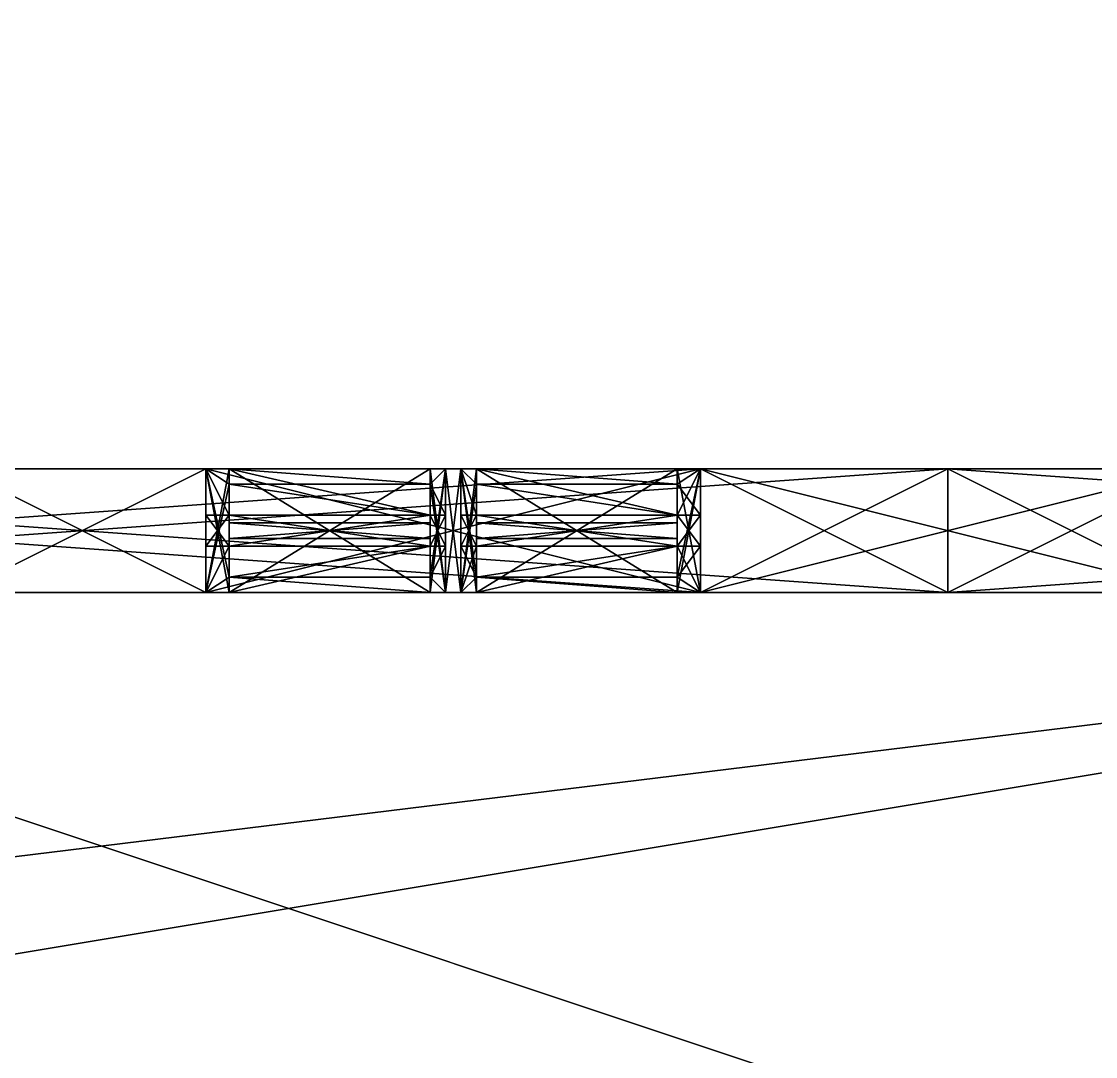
# Model space of a CAD drawing. Extents: x -3136 to 3456, y -896 to 5632.
# Drawn here: x -631.9 to -492.9, y 1972 to 2105.9 of the extents above; entities that cross this region are included whole.
import ezdxf

# ---------------------------------------------------------------- set-up
doc = ezdxf.new("R2010")
doc.units = 0

msp = doc.modelspace()

# ---------------------------------------------------------------- meshes
at = {"layer": 'OBJECT053', "color": 50}
mesh = msp.add_polyface(dxfattribs=at)
corners = [(-768, 2048, 144), (0, 2048, 144), (0, 0, 144), (-768, 0, 144), (-768, 0, 128), (0, 0, 128), (0, 2048, 128), (-768, 2048, 128)]
mesh.append_faces([[corners[k] for k in face] for face in [(1, 3, 0), (5, 7, 4), (5, 1, 6), (6, 0, 7), (4, 2, 5), (7, 3, 4)]], dxfattribs={"vtx0": -1})
mesh.append_faces([[corners[k] for k in face] for face in [(1, 2, 3), (5, 6, 7), (5, 2, 1), (6, 1, 0), (4, 3, 2), (7, 0, 3)]], dxfattribs={"vtx2": -1})
at = {"layer": 'OBJECT067', "color": 50}
mesh = msp.add_polyface(dxfattribs=at)
corners = [(-2944, -896, 2176), (-2944, 5504, 2176), (3456, 5504, 2176), (3456, -896, 2176), (-2944, 5504, 2048), (-2944, -896, 2048), (3456, -896, 2048), (3456, 5504, 2048)]
mesh.append_faces([[corners[k] for k in face] for face in [(1, 3, 0), (5, 7, 4), (4, 0, 5), (6, 2, 7), (7, 1, 4), (5, 3, 6)]], dxfattribs={"vtx0": -1})
mesh.append_faces([[corners[k] for k in face] for face in [(1, 2, 3), (5, 6, 7), (4, 1, 0), (6, 3, 2), (7, 2, 1), (5, 0, 3)]], dxfattribs={"vtx2": -1})
at = {"layer": 'OBJECT1163', "color": 50}
mesh = msp.add_polyface(dxfattribs=at)
corners = [(-608, 2048, 272), (-544, 2048, 272), (-544, 2032, 272), (-608, 2032, 272), (-608, 2032, 256), (-544, 2032, 256), (-544, 2048, 256), (-608, 2048, 256)]
mesh.append_faces([[corners[k] for k in face] for face in [(1, 3, 0), (5, 7, 4), (5, 1, 6), (6, 0, 7), (4, 2, 5), (7, 3, 4)]], dxfattribs={"vtx0": -1})
mesh.append_faces([[corners[k] for k in face] for face in [(1, 2, 3), (5, 6, 7), (5, 2, 1), (6, 1, 0), (4, 3, 2), (7, 0, 3)]], dxfattribs={"vtx2": -1})
at = {"layer": 'OBJECT1164', "color": 50}
mesh = msp.add_polyface(dxfattribs=at)
corners = [(-544, 2048, 256), (-544, 2048, 254), (-544, 2032, 254), (-544, 2032, 256), (-547, 2046, 254), (-547, 2034, 254)]
mesh.append_faces([[corners[k] for k in face] for face in [(1, 0, 4), (2, 5, 3)]])
mesh.append_faces([[corners[k] for k in face] for face in [(1, 3, 0), (1, 5, 2), (0, 5, 4)]], dxfattribs={"vtx0": -1})
mesh.append_faces([[corners[k] for k in face] for face in [(1, 2, 3), (1, 4, 5), (0, 3, 5)]], dxfattribs={"vtx2": -1})
at = {"layer": 'OBJECT1165', "color": 50}
mesh = msp.add_polyface(dxfattribs=at)
corners = [(-544, 2032, 256), (-547, 2032, 256), (-547, 2048, 256), (-544, 2048, 256), (-547, 2046, 254), (-547, 2034, 254)]
mesh.append_faces([[corners[k] for k in face] for face in [(2, 4, 3), (1, 0, 5)]])
mesh.append_faces([[corners[k] for k in face] for face in [(1, 3, 0), (2, 5, 4), (3, 5, 0)]], dxfattribs={"vtx0": -1})
mesh.append_faces([[corners[k] for k in face] for face in [(1, 2, 3), (2, 1, 5), (3, 4, 5)]], dxfattribs={"vtx2": -1})
at = {"layer": 'OBJECT1166', "color": 50}
mesh = msp.add_polyface(dxfattribs=at)
corners = [(-577, 2048, 179), (-575, 2048, 179), (-575, 2048, 254), (-577, 2048, 254), (-575, 2032, 179), (-577, 2032, 179), (-577, 2032, 254), (-575, 2032, 254)]
mesh.append_faces([[corners[k] for k in face] for face in [(1, 3, 0), (5, 7, 4), (0, 4, 1), (6, 2, 7), (5, 3, 6), (1, 7, 2)]], dxfattribs={"vtx0": -1})
mesh.append_faces([[corners[k] for k in face] for face in [(1, 2, 3), (5, 6, 7), (0, 5, 4), (6, 3, 2), (5, 0, 3), (1, 4, 7)]], dxfattribs={"vtx2": -1})
at = {"layer": 'OBJECT1167', "color": 50}
mesh = msp.add_polyface(dxfattribs=at)
corners = [(-573, 2032, 256), (-575, 2032, 256), (-575, 2048, 256), (-573, 2048, 256), (-573, 2046, 254), (-573, 2034, 254)]
mesh.append_faces([[corners[k] for k in face] for face in [(3, 2, 4), (0, 5, 1)]])
mesh.append_faces([[corners[k] for k in face] for face in [(1, 3, 0), (3, 5, 0), (2, 5, 4)]], dxfattribs={"vtx0": -1})
mesh.append_faces([[corners[k] for k in face] for face in [(1, 2, 3), (3, 4, 5), (2, 1, 5)]], dxfattribs={"vtx2": -1})
at = {"layer": 'OBJECT1168', "color": 50}
mesh = msp.add_polyface(dxfattribs=at)
corners = [(-575, 2048, 256), (-575, 2048, 254), (-573, 2046, 254), (-573, 2034, 254), (-575, 2032, 254), (-575, 2032, 256)]
mesh.append_faces([[corners[k] for k in face] for face in [(1, 2, 0), (4, 5, 3)]])
mesh.append_faces([[corners[k] for k in face] for face in [(1, 3, 2), (4, 0, 5), (2, 5, 0)]], dxfattribs={"vtx0": -1})
mesh.append_faces([[corners[k] for k in face] for face in [(1, 4, 3), (4, 1, 0), (2, 3, 5)]], dxfattribs={"vtx2": -1})
at = {"layer": 'OBJECT1169', "color": 50}
mesh = msp.add_polyface(dxfattribs=at)
corners = [(-575, 2032, 256), (-577, 2032, 256), (-577, 2048, 256), (-575, 2048, 256), (-577, 2048, 254), (-575, 2048, 254), (-575, 2032, 254), (-577, 2032, 254)]
mesh.append_faces([[corners[k] for k in face] for face in [(1, 3, 0), (5, 2, 4), (7, 0, 6), (4, 6, 5), (0, 5, 6), (2, 7, 4)]], dxfattribs={"vtx0": -1})
mesh.append_faces([[corners[k] for k in face] for face in [(1, 2, 3), (5, 3, 2), (7, 1, 0), (4, 7, 6), (0, 3, 5), (2, 1, 7)]], dxfattribs={"vtx2": -1})
at = {"layer": 'OBJECT1170', "color": 50}
mesh = msp.add_polyface(dxfattribs=at)
corners = [(-579, 2046, 254), (-577, 2048, 254), (-577, 2048, 256), (-577, 2032, 256), (-577, 2032, 254), (-579, 2034, 254)]
mesh.append_faces([[corners[k] for k in face] for face in [(1, 2, 0), (4, 5, 3)]])
mesh.append_faces([[corners[k] for k in face] for face in [(0, 4, 1), (1, 3, 2), (5, 2, 3)]], dxfattribs={"vtx0": -1})
mesh.append_faces([[corners[k] for k in face] for face in [(0, 5, 4), (1, 4, 3), (5, 0, 2)]], dxfattribs={"vtx2": -1})
at = {"layer": 'OBJECT1171', "color": 50}
mesh = msp.add_polyface(dxfattribs=at)
corners = [(-577, 2032, 256), (-579, 2032, 256), (-579, 2048, 256), (-577, 2048, 256), (-579, 2046, 254), (-579, 2034, 254)]
mesh.append_faces([[corners[k] for k in face] for face in [(2, 4, 3), (1, 0, 5)]])
mesh.append_faces([[corners[k] for k in face] for face in [(1, 3, 0), (2, 5, 4), (3, 5, 0)]], dxfattribs={"vtx0": -1})
mesh.append_faces([[corners[k] for k in face] for face in [(1, 2, 3), (2, 1, 5), (3, 4, 5)]], dxfattribs={"vtx2": -1})
at = {"layer": 'OBJECT1172', "color": 50}
mesh = msp.add_polyface(dxfattribs=at)
corners = [(-573, 2048, 171), (-573, 2048, 169), (-547, 2048, 169), (-547, 2048, 171), (-547, 2032, 171), (-547, 2032, 169), (-573, 2032, 169), (-573, 2032, 171)]
mesh.append_faces([[corners[k] for k in face] for face in [(1, 3, 0), (5, 7, 4), (2, 4, 3), (6, 0, 7), (1, 5, 2), (7, 3, 4)]], dxfattribs={"vtx0": -1})
mesh.append_faces([[corners[k] for k in face] for face in [(1, 2, 3), (5, 6, 7), (2, 5, 4), (6, 1, 0), (1, 6, 5), (7, 0, 3)]], dxfattribs={"vtx2": -1})
at = {"layer": 'OBJECT1173', "color": 50}
mesh = msp.add_polyface(dxfattribs=at)
corners = [(-547, 2048, 144), (-573, 2048, 144), (-573, 2032, 144), (-547, 2032, 144), (-573, 2048, 169), (-547, 2048, 169), (-547, 2032, 169), (-573, 2032, 169)]
mesh.append_faces([[corners[k] for k in face] for face in [(1, 3, 0), (1, 5, 4), (3, 7, 6), (0, 6, 5), (2, 4, 7), (7, 5, 6)]], dxfattribs={"vtx0": -1})
mesh.append_faces([[corners[k] for k in face] for face in [(1, 2, 3), (1, 0, 5), (3, 2, 7), (0, 3, 6), (2, 1, 4), (7, 4, 5)]], dxfattribs={"vtx2": -1})
at = {"layer": 'OBJECT1174', "color": 50}
mesh = msp.add_polyface(dxfattribs=at)
corners = [(-547, 2032, 144), (-544, 2032, 144), (-544, 2048, 144), (-547, 2048, 144), (-544, 2048, 171), (-544, 2032, 171), (-547, 2048, 171), (-547, 2032, 171)]
mesh.append_faces([[corners[k] for k in face] for face in [(1, 3, 0), (2, 5, 4), (3, 4, 6), (1, 7, 5), (0, 6, 7), (4, 7, 6)]], dxfattribs={"vtx0": -1})
mesh.append_faces([[corners[k] for k in face] for face in [(1, 2, 3), (2, 1, 5), (3, 2, 4), (1, 0, 7), (0, 3, 6), (4, 5, 7)]], dxfattribs={"vtx2": -1})
at = {"layer": 'OBJECT1175', "color": 50}
mesh = msp.add_polyface(dxfattribs=at)
corners = [(-573, 2048, 144), (-575, 2048, 144), (-575, 2032, 144), (-573, 2032, 144), (-573, 2048, 171), (-575, 2048, 171), (-573, 2032, 171), (-575, 2032, 171)]
mesh.append_faces([[corners[k] for k in face] for face in [(1, 3, 0), (0, 5, 1), (3, 7, 6), (0, 6, 4), (7, 4, 6), (2, 5, 7)]], dxfattribs={"vtx0": -1})
mesh.append_faces([[corners[k] for k in face] for face in [(1, 2, 3), (0, 4, 5), (3, 2, 7), (0, 3, 6), (7, 5, 4), (2, 1, 5)]], dxfattribs={"vtx2": -1})
at = {"layer": 'OBJECT1176', "color": 50}
mesh = msp.add_polyface(dxfattribs=at)
corners = [(-575, 2048, 144), (-577, 2048, 144), (-577, 2032, 144), (-575, 2032, 144), (-575, 2048, 171), (-577, 2048, 171), (-577, 2032, 171), (-575, 2032, 171)]
mesh.append_faces([[corners[k] for k in face] for face in [(1, 3, 0), (0, 5, 1), (2, 7, 3), (6, 4, 7), (0, 7, 4), (2, 5, 6)]], dxfattribs={"vtx0": -1})
mesh.append_faces([[corners[k] for k in face] for face in [(1, 2, 3), (0, 4, 5), (2, 6, 7), (6, 5, 4), (0, 3, 7), (2, 1, 5)]], dxfattribs={"vtx2": -1})
at = {"layer": 'OBJECT1177', "color": 50}
mesh = msp.add_polyface(dxfattribs=at)
corners = [(-577, 2048, 144), (-579, 2048, 144), (-579, 2032, 144), (-577, 2032, 144), (-579, 2048, 171), (-577, 2048, 171), (-579, 2032, 171), (-577, 2032, 171)]
mesh.append_faces([[corners[k] for k in face] for face in [(1, 3, 0), (1, 5, 4), (2, 7, 3), (2, 4, 6), (6, 5, 7), (0, 7, 5)]], dxfattribs={"vtx0": -1})
mesh.append_faces([[corners[k] for k in face] for face in [(1, 2, 3), (1, 0, 5), (2, 6, 7), (2, 1, 4), (6, 4, 5), (0, 3, 7)]], dxfattribs={"vtx2": -1})
at = {"layer": 'OBJECT1178', "color": 50}
mesh = msp.add_polyface(dxfattribs=at)
corners = [(-577, 2048, 171), (-575, 2048, 171), (-575, 2048, 179), (-577, 2048, 179), (-575, 2032, 171), (-577, 2032, 171), (-577, 2032, 179), (-575, 2032, 179)]
mesh.append_faces([[corners[k] for k in face] for face in [(1, 3, 0), (5, 7, 4), (6, 2, 7), (0, 4, 1), (1, 7, 2), (5, 3, 6)]], dxfattribs={"vtx0": -1})
mesh.append_faces([[corners[k] for k in face] for face in [(1, 2, 3), (5, 6, 7), (6, 3, 2), (0, 5, 4), (1, 4, 7), (5, 0, 3)]], dxfattribs={"vtx2": -1})
at = {"layer": 'OBJECT1179', "color": 50}
mesh = msp.add_polyface(dxfattribs=at)
corners = [(-544, 2048, 179), (-544, 2048, 171), (-544, 2032, 171), (-544, 2032, 179), (-547, 2046, 179), (-547, 2034, 179)]
mesh.append_faces([[corners[k] for k in face] for face in [(0, 4, 1), (2, 5, 3)]])
mesh.append_faces([[corners[k] for k in face] for face in [(1, 3, 0), (0, 5, 4), (1, 5, 2)]], dxfattribs={"vtx0": -1})
mesh.append_faces([[corners[k] for k in face] for face in [(1, 2, 3), (0, 3, 5), (1, 4, 5)]], dxfattribs={"vtx2": -1})
at = {"layer": 'OBJECT1180', "color": 50}
mesh = msp.add_polyface(dxfattribs=at)
corners = [(-547, 2046, 179.01), (-547, 2048, 171), (-544, 2048, 171), (-544, 2032, 171), (-547, 2032, 171), (-547, 2034, 179)]
mesh.append_faces([[corners[k] for k in face] for face in [(1, 2, 0), (4, 5, 3)]])
mesh.append_faces([[corners[k] for k in face] for face in [(0, 4, 1), (1, 3, 2), (2, 5, 0)]], dxfattribs={"vtx0": -1})
mesh.append_faces([[corners[k] for k in face] for face in [(0, 5, 4), (1, 4, 3), (2, 3, 5)]], dxfattribs={"vtx2": -1})
at = {"layer": 'OBJECT1181', "color": 50}
mesh = msp.add_polyface(dxfattribs=at)
corners = [(-575, 2048, 171), (-573, 2048, 171), (-573, 2046, 179.02), (-573, 2034, 179), (-573, 2032, 171), (-575, 2032, 171)]
mesh.append_faces([[corners[k] for k in face] for face in [(1, 2, 0), (4, 5, 3)]])
mesh.append_faces([[corners[k] for k in face] for face in [(1, 3, 2), (0, 4, 1), (2, 5, 0)]], dxfattribs={"vtx0": -1})
mesh.append_faces([[corners[k] for k in face] for face in [(1, 4, 3), (0, 5, 4), (2, 3, 5)]], dxfattribs={"vtx2": -1})
at = {"layer": 'OBJECT1182', "color": 50}
mesh = msp.add_polyface(dxfattribs=at)
corners = [(-573, 2046, 179), (-575, 2048, 179), (-575, 2048, 171), (-575, 2032, 170.98), (-575, 2032, 179), (-573, 2034, 179)]
mesh.append_faces([[corners[k] for k in face] for face in [(1, 2, 0), (4, 5, 3)]])
mesh.append_faces([[corners[k] for k in face] for face in [(0, 4, 1), (3, 1, 4), (2, 5, 0)]], dxfattribs={"vtx0": -1})
mesh.append_faces([[corners[k] for k in face] for face in [(0, 5, 4), (3, 2, 1), (2, 3, 5)]], dxfattribs={"vtx2": -1})
at = {"layer": 'OBJECT1183', "color": 50}
mesh = msp.add_polyface(dxfattribs=at)
corners = [(-579, 2048, 144), (-605, 2048, 144), (-605, 2032, 144), (-579, 2032, 144), (-605, 2048, 171), (-579, 2048, 171), (-579, 2032, 171), (-605, 2032, 171)]
mesh.append_faces([[corners[k] for k in face] for face in [(1, 3, 0), (1, 5, 4), (3, 7, 6), (2, 4, 7), (0, 6, 5), (7, 5, 6)]], dxfattribs={"vtx0": -1})
mesh.append_faces([[corners[k] for k in face] for face in [(1, 2, 3), (1, 0, 5), (3, 2, 7), (2, 1, 4), (0, 3, 6), (7, 4, 5)]], dxfattribs={"vtx2": -1})
at = {"layer": 'OBJECT1184', "color": 50}
mesh = msp.add_polyface(dxfattribs=at)
corners = [(-577, 2048, 171), (-577, 2048, 179), (-579, 2046, 179), (-579, 2034, 179), (-577, 2032, 179), (-577, 2032, 171)]
mesh.append_faces([[corners[k] for k in face] for face in [(1, 2, 0), (4, 5, 3)]])
mesh.append_faces([[corners[k] for k in face] for face in [(3, 1, 4), (0, 4, 1), (2, 5, 0)]], dxfattribs={"vtx0": -1})
mesh.append_faces([[corners[k] for k in face] for face in [(3, 2, 1), (0, 5, 4), (2, 3, 5)]], dxfattribs={"vtx2": -1})
at = {"layer": 'OBJECT1185', "color": 50}
mesh = msp.add_polyface(dxfattribs=at)
corners = [(-579, 2046, 179), (-579, 2048, 171), (-577, 2048, 171), (-577, 2032, 171), (-579, 2032, 171), (-579, 2034, 179)]
mesh.append_faces([[corners[k] for k in face] for face in [(1, 2, 0), (4, 5, 3)]])
mesh.append_faces([[corners[k] for k in face] for face in [(0, 4, 1), (1, 3, 2), (2, 5, 0)]], dxfattribs={"vtx0": -1})
mesh.append_faces([[corners[k] for k in face] for face in [(0, 5, 4), (1, 4, 3), (2, 3, 5)]], dxfattribs={"vtx2": -1})
at = {"layer": 'OBJECT1186', "color": 50}
mesh = msp.add_polyface(dxfattribs=at)
corners = [(-605, 2048, 144), (-608, 2048, 144), (-608, 2032, 144), (-605, 2032, 144), (-608, 2032, 171), (-608, 2048, 171), (-605, 2048, 171), (-605, 2032, 171)]
mesh.append_faces([[corners[k] for k in face] for face in [(1, 3, 0), (2, 5, 4), (1, 6, 5), (3, 4, 7), (0, 7, 6), (4, 6, 7)]], dxfattribs={"vtx0": -1})
mesh.append_faces([[corners[k] for k in face] for face in [(1, 2, 3), (2, 1, 5), (1, 0, 6), (3, 2, 4), (0, 3, 7), (4, 5, 6)]], dxfattribs={"vtx2": -1})
at = {"layer": 'OBJECT1187', "color": 50}
mesh = msp.add_polyface(dxfattribs=at)
corners = [(-608, 2032, 179), (-608, 2032, 171), (-608, 2048, 171), (-608, 2048, 179), (-605, 2046, 179), (-605, 2034, 179)]
mesh.append_faces([[corners[k] for k in face] for face in [(2, 4, 3), (0, 5, 1)]])
mesh.append_faces([[corners[k] for k in face] for face in [(1, 3, 0), (3, 5, 0), (2, 5, 4)]], dxfattribs={"vtx0": -1})
mesh.append_faces([[corners[k] for k in face] for face in [(1, 2, 3), (3, 4, 5), (2, 1, 5)]], dxfattribs={"vtx2": -1})
at = {"layer": 'OBJECT1188', "color": 50}
mesh = msp.add_polyface(dxfattribs=at)
corners = [(-608, 2048, 171), (-605, 2048, 171), (-605, 2046, 179), (-605, 2034, 179), (-605, 2032, 171), (-608, 2032, 171)]
mesh.append_faces([[corners[k] for k in face] for face in [(1, 2, 0), (4, 5, 3)]])
mesh.append_faces([[corners[k] for k in face] for face in [(1, 3, 2), (0, 4, 1), (2, 5, 0)]], dxfattribs={"vtx0": -1})
mesh.append_faces([[corners[k] for k in face] for face in [(1, 4, 3), (0, 5, 4), (2, 3, 5)]], dxfattribs={"vtx2": -1})
at = {"layer": 'OBJECT1189', "color": 50}
mesh = msp.add_polyface(dxfattribs=at)
corners = [(-605, 2032, 256), (-608, 2032, 256), (-608, 2048, 256), (-605, 2048, 256), (-605, 2046, 254), (-605, 2034, 254)]
mesh.append_faces([[corners[k] for k in face] for face in [(3, 2, 4), (0, 5, 1)]])
mesh.append_faces([[corners[k] for k in face] for face in [(1, 3, 0), (3, 5, 0), (2, 5, 4)]], dxfattribs={"vtx0": -1})
mesh.append_faces([[corners[k] for k in face] for face in [(1, 2, 3), (3, 4, 5), (2, 1, 5)]], dxfattribs={"vtx2": -1})
at = {"layer": 'OBJECT1190', "color": 50}
mesh = msp.add_polyface(dxfattribs=at)
corners = [(-608, 2032, 256), (-608, 2032, 254), (-608, 2048, 254), (-608, 2048, 256), (-605, 2046, 254), (-605, 2034, 254)]
mesh.append_faces([[corners[k] for k in face] for face in [(2, 4, 3), (1, 0, 5)]])
mesh.append_faces([[corners[k] for k in face] for face in [(1, 3, 0), (2, 5, 4), (3, 5, 0)]], dxfattribs={"vtx0": -1})
mesh.append_faces([[corners[k] for k in face] for face in [(1, 2, 3), (2, 1, 5), (3, 4, 5)]], dxfattribs={"vtx2": -1})
at = {"layer": 'OBJECT1191', "color": 50}
mesh = msp.add_polyface(dxfattribs=at)
corners = [(-544, 2038, 179), (-544, 2032, 179), (-544, 2032, 254), (-544, 2038, 254), (-547, 2034, 179), (-547, 2034, 254), (-547, 2038, 179), (-547, 2038, 254)]
mesh.append_faces([[corners[k] for k in face] for face in [(1, 3, 0), (1, 5, 2), (4, 0, 6), (2, 7, 3), (4, 7, 5), (0, 7, 6)]], dxfattribs={"vtx0": -1})
mesh.append_faces([[corners[k] for k in face] for face in [(1, 2, 3), (1, 4, 5), (4, 1, 0), (2, 5, 7), (4, 6, 7), (0, 3, 7)]], dxfattribs={"vtx2": -1})
at = {"layer": 'OBJECT1192', "color": 50}
mesh = msp.add_polyface(dxfattribs=at)
corners = [(-544, 2042, 179), (-544, 2038, 179), (-544, 2038, 254), (-544, 2042, 254), (-547, 2042, 179), (-547, 2038, 179), (-547, 2038, 254), (-547, 2042, 254)]
mesh.append_faces([[corners[k] for k in face] for face in [(1, 3, 0), (5, 0, 4), (7, 2, 6), (4, 6, 5), (1, 6, 2), (0, 7, 4)]], dxfattribs={"vtx0": -1})
mesh.append_faces([[corners[k] for k in face] for face in [(1, 2, 3), (5, 1, 0), (7, 3, 2), (4, 7, 6), (1, 5, 6), (0, 3, 7)]], dxfattribs={"vtx2": -1})
at = {"layer": 'OBJECT1193', "color": 50}
mesh = msp.add_polyface(dxfattribs=at)
corners = [(-544, 2048, 254), (-544, 2048, 179), (-544, 2042, 179), (-544, 2042, 254), (-547, 2046, 179), (-547, 2046, 254), (-547, 2042, 179), (-547, 2042, 254)]
mesh.append_faces([[corners[k] for k in face] for face in [(1, 3, 0), (1, 5, 4), (1, 6, 2), (5, 3, 7), (4, 7, 6), (2, 7, 3)]], dxfattribs={"vtx0": -1})
mesh.append_faces([[corners[k] for k in face] for face in [(1, 2, 3), (1, 0, 5), (1, 4, 6), (5, 0, 3), (4, 5, 7), (2, 6, 7)]], dxfattribs={"vtx2": -1})
at = {"layer": 'OBJECT1194', "color": 50}
mesh = msp.add_polyface(dxfattribs=at)
corners = [(-573, 2034, 179), (-575, 2032, 179), (-575, 2032, 254), (-573, 2034, 254), (-575, 2038, 179), (-573, 2038, 179), (-573, 2038, 254), (-575, 2038, 254)]
mesh.append_faces([[corners[k] for k in face] for face in [(1, 3, 0), (1, 5, 4), (3, 7, 6), (0, 6, 5), (1, 7, 2), (5, 7, 4)]], dxfattribs={"vtx0": -1})
mesh.append_faces([[corners[k] for k in face] for face in [(1, 2, 3), (1, 0, 5), (3, 2, 7), (0, 3, 6), (1, 4, 7), (5, 6, 7)]], dxfattribs={"vtx2": -1})
at = {"layer": 'OBJECT1195', "color": 50}
mesh = msp.add_polyface(dxfattribs=at)
corners = [(-575, 2042, 179), (-575, 2038, 179), (-573, 2038, 179), (-573, 2042, 179), (-575, 2038, 254), (-575, 2042, 254), (-573, 2042, 254), (-573, 2038, 254)]
mesh.append_faces([[corners[k] for k in face] for face in [(1, 3, 0), (5, 7, 4), (2, 6, 3), (0, 4, 1), (1, 7, 2), (3, 5, 0)]], dxfattribs={"vtx0": -1})
mesh.append_faces([[corners[k] for k in face] for face in [(1, 2, 3), (5, 6, 7), (2, 7, 6), (0, 5, 4), (1, 4, 7), (3, 6, 5)]], dxfattribs={"vtx2": -1})
at = {"layer": 'OBJECT1196', "color": 50}
mesh = msp.add_polyface(dxfattribs=at)
corners = [(-575, 2048, 179), (-573, 2046, 179), (-573, 2046, 254), (-575, 2048, 254), (-575, 2042, 179), (-573, 2042, 179), (-575, 2042, 254), (-573, 2042, 254)]
mesh.append_faces([[corners[k] for k in face] for face in [(1, 3, 0), (0, 5, 1), (3, 7, 6), (1, 7, 2), (0, 6, 4), (4, 7, 5)]], dxfattribs={"vtx0": -1})
mesh.append_faces([[corners[k] for k in face] for face in [(1, 2, 3), (0, 4, 5), (3, 2, 7), (1, 5, 7), (0, 3, 6), (4, 6, 7)]], dxfattribs={"vtx2": -1})
at = {"layer": 'OBJECT1197', "color": 50}
mesh = msp.add_polyface(dxfattribs=at)
corners = [(-573, 2032, 171), (-573, 2034, 179), (-547, 2034, 179), (-547, 2032, 171), (-573, 2038, 179), (-547, 2038, 179), (-547, 2038, 171), (-573, 2038, 171)]
mesh.append_faces([[corners[k] for k in face] for face in [(1, 3, 0), (1, 5, 2), (3, 5, 6), (0, 4, 1), (0, 6, 7), (5, 7, 6)]], dxfattribs={"vtx0": -1})
mesh.append_faces([[corners[k] for k in face] for face in [(1, 2, 3), (1, 4, 5), (3, 2, 5), (0, 7, 4), (0, 3, 6), (5, 4, 7)]], dxfattribs={"vtx2": -1})
at = {"layer": 'OBJECT1198', "color": 50}
mesh = msp.add_polyface(dxfattribs=at)
corners = [(-573, 2038, 179), (-573, 2042, 179), (-547, 2042, 179), (-547, 2038, 179), (-547, 2042, 171), (-547, 2038, 171), (-573, 2038, 171), (-573, 2042, 171)]
mesh.append_faces([[corners[k] for k in face] for face in [(1, 3, 0), (5, 2, 4), (7, 0, 6), (6, 4, 7), (0, 5, 6), (2, 7, 4)]], dxfattribs={"vtx0": -1})
mesh.append_faces([[corners[k] for k in face] for face in [(1, 2, 3), (5, 3, 2), (7, 1, 0), (6, 5, 4), (0, 3, 5), (2, 1, 7)]], dxfattribs={"vtx2": -1})
at = {"layer": 'OBJECT1199', "color": 50}
mesh = msp.add_polyface(dxfattribs=at)
corners = [(-547, 2048, 171), (-547, 2046, 179), (-573, 2046, 179), (-573, 2048, 171), (-573, 2042, 179), (-547, 2042, 179), (-547, 2042, 171), (-573, 2042, 171)]
mesh.append_faces([[corners[k] for k in face] for face in [(1, 3, 0), (2, 5, 4), (0, 5, 1), (3, 4, 7), (3, 6, 0), (4, 6, 7)]], dxfattribs={"vtx0": -1})
mesh.append_faces([[corners[k] for k in face] for face in [(1, 2, 3), (2, 1, 5), (0, 6, 5), (3, 2, 4), (3, 7, 6), (4, 5, 6)]], dxfattribs={"vtx2": -1})
at = {"layer": 'OBJECT1200', "color": 50}
mesh = msp.add_polyface(dxfattribs=at)
corners = [(-547, 2032, 256), (-573, 2032, 256), (-573, 2038, 256), (-547, 2038, 256), (-547, 2034, 254), (-573, 2034, 254), (-573, 2038, 254), (-547, 2038, 254)]
mesh.append_faces([[corners[k] for k in face] for face in [(1, 3, 0), (5, 0, 4), (5, 7, 6), (4, 3, 7), (1, 6, 2), (7, 2, 6)]], dxfattribs={"vtx0": -1})
mesh.append_faces([[corners[k] for k in face] for face in [(1, 2, 3), (5, 1, 0), (5, 4, 7), (4, 0, 3), (1, 5, 6), (7, 3, 2)]], dxfattribs={"vtx2": -1})
at = {"layer": 'OBJECT1201', "color": 50}
mesh = msp.add_polyface(dxfattribs=at)
corners = [(-573, 2038, 256), (-573, 2042, 256), (-547, 2042, 256), (-547, 2038, 256), (-573, 2042, 254), (-573, 2038, 254), (-547, 2038, 254), (-547, 2042, 254)]
mesh.append_faces([[corners[k] for k in face] for face in [(1, 3, 0), (5, 7, 4), (6, 2, 7), (4, 0, 5), (7, 1, 4), (5, 3, 6)]], dxfattribs={"vtx0": -1})
mesh.append_faces([[corners[k] for k in face] for face in [(1, 2, 3), (5, 6, 7), (6, 3, 2), (4, 1, 0), (7, 2, 1), (5, 0, 3)]], dxfattribs={"vtx2": -1})
at = {"layer": 'OBJECT1202', "color": 50}
mesh = msp.add_polyface(dxfattribs=at)
corners = [(-573, 2042, 256), (-573, 2048, 256), (-547, 2048, 256), (-547, 2042, 256), (-573, 2046, 254), (-547, 2046, 254), (-573, 2042, 254), (-547, 2042, 254)]
mesh.append_faces([[corners[k] for k in face] for face in [(1, 3, 0), (5, 1, 4), (4, 7, 5), (2, 7, 3), (4, 0, 6), (6, 3, 7)]], dxfattribs={"vtx0": -1})
mesh.append_faces([[corners[k] for k in face] for face in [(1, 2, 3), (5, 2, 1), (4, 6, 7), (2, 5, 7), (4, 1, 0), (6, 0, 3)]], dxfattribs={"vtx2": -1})
at = {"layer": 'OBJECT1203', "color": 50}
mesh = msp.add_polyface(dxfattribs=at)
corners = [(-579, 2048, 171), (-579, 2046, 179), (-605, 2046, 179), (-605, 2048, 171), (-605, 2042, 179), (-579, 2042, 179), (-605, 2042, 171), (-579, 2042, 171)]
mesh.append_faces([[corners[k] for k in face] for face in [(1, 3, 0), (2, 5, 4), (3, 4, 6), (0, 5, 1), (3, 7, 0), (4, 7, 6)]], dxfattribs={"vtx0": -1})
mesh.append_faces([[corners[k] for k in face] for face in [(1, 2, 3), (2, 1, 5), (3, 2, 4), (0, 7, 5), (3, 6, 7), (4, 5, 7)]], dxfattribs={"vtx2": -1})
at = {"layer": 'OBJECT1204', "color": 50}
mesh = msp.add_polyface(dxfattribs=at)
corners = [(-605, 2038, 179), (-605, 2042, 179), (-579, 2042, 179), (-579, 2038, 179), (-605, 2038, 171), (-605, 2042, 171), (-579, 2042, 171), (-579, 2038, 171)]
mesh.append_faces([[corners[k] for k in face] for face in [(1, 3, 0), (5, 0, 4), (7, 2, 6), (4, 6, 5), (0, 7, 4), (2, 5, 6)]], dxfattribs={"vtx0": -1})
mesh.append_faces([[corners[k] for k in face] for face in [(1, 2, 3), (5, 1, 0), (7, 3, 2), (4, 7, 6), (0, 3, 7), (2, 1, 5)]], dxfattribs={"vtx2": -1})
at = {"layer": 'OBJECT1205', "color": 50}
mesh = msp.add_polyface(dxfattribs=at)
corners = [(-605, 2032, 171), (-605, 2034, 179), (-579, 2034, 179), (-579, 2032, 171), (-605, 2038, 179), (-579, 2038, 179), (-605, 2038, 171), (-579, 2038, 171)]
mesh.append_faces([[corners[k] for k in face] for face in [(1, 3, 0), (1, 5, 2), (0, 4, 1), (3, 5, 7), (0, 7, 6), (5, 6, 7)]], dxfattribs={"vtx0": -1})
mesh.append_faces([[corners[k] for k in face] for face in [(1, 2, 3), (1, 4, 5), (0, 6, 4), (3, 2, 5), (0, 3, 7), (5, 4, 6)]], dxfattribs={"vtx2": -1})
at = {"layer": 'OBJECT1206', "color": 50}
mesh = msp.add_polyface(dxfattribs=at)
corners = [(-605, 2042, 256), (-605, 2048, 256), (-579, 2048, 256), (-579, 2042, 256), (-605, 2046, 254), (-579, 2046, 254), (-605, 2042, 254), (-579, 2042, 254)]
mesh.append_faces([[corners[k] for k in face] for face in [(1, 3, 0), (5, 1, 4), (4, 7, 5), (4, 0, 6), (2, 7, 3), (6, 3, 7)]], dxfattribs={"vtx0": -1})
mesh.append_faces([[corners[k] for k in face] for face in [(1, 2, 3), (5, 2, 1), (4, 6, 7), (4, 1, 0), (2, 5, 7), (6, 0, 3)]], dxfattribs={"vtx2": -1})
at = {"layer": 'OBJECT1207', "color": 50}
mesh = msp.add_polyface(dxfattribs=at)
corners = [(-605, 2038, 256), (-605, 2042, 256), (-579, 2042, 256), (-579, 2038, 256), (-605, 2042, 254), (-605, 2038, 254), (-579, 2038, 254), (-579, 2042, 254)]
mesh.append_faces([[corners[k] for k in face] for face in [(1, 3, 0), (5, 7, 4), (4, 0, 5), (6, 2, 7), (5, 3, 6), (7, 1, 4)]], dxfattribs={"vtx0": -1})
mesh.append_faces([[corners[k] for k in face] for face in [(1, 2, 3), (5, 6, 7), (4, 1, 0), (6, 3, 2), (5, 0, 3), (7, 2, 1)]], dxfattribs={"vtx2": -1})
at = {"layer": 'OBJECT1208', "color": 50}
mesh = msp.add_polyface(dxfattribs=at)
corners = [(-579, 2032, 256), (-605, 2032, 256), (-605, 2038, 256), (-579, 2038, 256), (-579, 2034, 254), (-605, 2034, 254), (-605, 2038, 254), (-579, 2038, 254)]
mesh.append_faces([[corners[k] for k in face] for face in [(1, 3, 0), (5, 0, 4), (5, 7, 6), (1, 6, 2), (4, 3, 7), (7, 2, 6)]], dxfattribs={"vtx0": -1})
mesh.append_faces([[corners[k] for k in face] for face in [(1, 2, 3), (5, 1, 0), (5, 4, 7), (1, 5, 6), (4, 0, 3), (7, 3, 2)]], dxfattribs={"vtx2": -1})
at = {"layer": 'OBJECT1209', "color": 50}
mesh = msp.add_polyface(dxfattribs=at)
corners = [(-577, 2032, 179), (-579, 2034, 179), (-579, 2034, 254), (-577, 2032, 254), (-579, 2038, 179), (-577, 2038, 179), (-579, 2038, 254), (-577, 2038, 254)]
mesh.append_faces([[corners[k] for k in face] for face in [(1, 3, 0), (1, 5, 4), (2, 7, 3), (1, 6, 2), (0, 7, 5), (5, 6, 4)]], dxfattribs={"vtx0": -1})
mesh.append_faces([[corners[k] for k in face] for face in [(1, 2, 3), (1, 0, 5), (2, 6, 7), (1, 4, 6), (0, 3, 7), (5, 7, 6)]], dxfattribs={"vtx2": -1})
at = {"layer": 'OBJECT1210', "color": 50}
mesh = msp.add_polyface(dxfattribs=at)
corners = [(-579, 2042, 179), (-579, 2038, 179), (-577, 2038, 179), (-577, 2042, 179), (-579, 2038, 254), (-579, 2042, 254), (-577, 2042, 254), (-577, 2038, 254)]
mesh.append_faces([[corners[k] for k in face] for face in [(1, 3, 0), (5, 7, 4), (0, 4, 1), (2, 6, 3), (1, 7, 2), (3, 5, 0)]], dxfattribs={"vtx0": -1})
mesh.append_faces([[corners[k] for k in face] for face in [(1, 2, 3), (5, 6, 7), (0, 5, 4), (2, 7, 6), (1, 4, 7), (3, 6, 5)]], dxfattribs={"vtx2": -1})
at = {"layer": 'OBJECT1211', "color": 50}
mesh = msp.add_polyface(dxfattribs=at)
corners = [(-579, 2046, 179), (-577, 2048, 179), (-577, 2048, 254), (-579, 2046, 254), (-579, 2042, 179), (-577, 2042, 179), (-579, 2042, 254), (-577, 2042, 254)]
mesh.append_faces([[corners[k] for k in face] for face in [(1, 3, 0), (0, 5, 1), (3, 7, 6), (0, 6, 4), (1, 7, 2), (4, 7, 5)]], dxfattribs={"vtx0": -1})
mesh.append_faces([[corners[k] for k in face] for face in [(1, 2, 3), (0, 4, 5), (3, 2, 7), (0, 3, 6), (1, 5, 7), (4, 6, 7)]], dxfattribs={"vtx2": -1})
at = {"layer": 'OBJECT1212', "color": 50}
mesh = msp.add_polyface(dxfattribs=at)
corners = [(-608, 2032, 254), (-608, 2032, 179), (-608, 2038, 179), (-608, 2038, 254), (-605, 2034, 179), (-605, 2034, 254), (-605, 2038, 179), (-605, 2038, 254)]
mesh.append_faces([[corners[k] for k in face] for face in [(1, 3, 0), (1, 5, 4), (1, 6, 2), (0, 7, 5), (4, 7, 6), (2, 7, 3)]], dxfattribs={"vtx0": -1})
mesh.append_faces([[corners[k] for k in face] for face in [(1, 2, 3), (1, 0, 5), (1, 4, 6), (0, 3, 7), (4, 5, 7), (2, 6, 7)]], dxfattribs={"vtx2": -1})
at = {"layer": 'OBJECT1213', "color": 50}
mesh = msp.add_polyface(dxfattribs=at)
corners = [(-608, 2038, 179), (-608, 2042, 179), (-608, 2042, 254), (-608, 2038, 254), (-605, 2038, 179), (-605, 2042, 179), (-605, 2042, 254), (-605, 2038, 254)]
mesh.append_faces([[corners[k] for k in face] for face in [(1, 3, 0), (0, 5, 1), (2, 7, 3), (4, 6, 5), (0, 7, 4), (1, 6, 2)]], dxfattribs={"vtx0": -1})
mesh.append_faces([[corners[k] for k in face] for face in [(1, 2, 3), (0, 4, 5), (2, 6, 7), (4, 7, 6), (0, 3, 7), (1, 5, 6)]], dxfattribs={"vtx2": -1})
at = {"layer": 'OBJECT1214', "color": 50}
mesh = msp.add_polyface(dxfattribs=at)
corners = [(-608, 2042, 179), (-608, 2048, 179), (-608, 2048, 254), (-608, 2042, 254), (-605, 2046, 179), (-605, 2046, 254), (-605, 2042, 179), (-605, 2042, 254)]
mesh.append_faces([[corners[k] for k in face] for face in [(1, 3, 0), (1, 5, 2), (1, 6, 4), (2, 7, 3), (4, 7, 5), (0, 7, 6)]], dxfattribs={"vtx0": -1})
mesh.append_faces([[corners[k] for k in face] for face in [(1, 2, 3), (1, 4, 5), (1, 0, 6), (2, 5, 7), (4, 6, 7), (0, 3, 7)]], dxfattribs={"vtx2": -1})
at = {"layer": 'OBJECT1215', "color": 50}
mesh = msp.add_polyface(dxfattribs=at)
corners = [(-605, 2041, 179), (-579, 2041, 179), (-579, 2041, 254), (-605, 2041, 254), (-579, 2039, 179), (-605, 2039, 179), (-605, 2039, 254), (-579, 2039, 254)]
mesh.append_faces([[corners[k] for k in face] for face in [(1, 3, 0), (5, 7, 4), (0, 4, 1), (6, 2, 7), (5, 3, 6), (1, 7, 2)]], dxfattribs={"vtx0": -1})
mesh.append_faces([[corners[k] for k in face] for face in [(1, 2, 3), (5, 6, 7), (0, 5, 4), (6, 3, 2), (5, 0, 3), (1, 4, 7)]], dxfattribs={"vtx2": -1})
at = {"layer": 'OBJECT1216', "color": 50}
mesh = msp.add_polyface(dxfattribs=at)
corners = [(-573, 2041, 179), (-547, 2041, 179), (-547, 2041, 254), (-573, 2041, 254), (-547, 2039, 179), (-573, 2039, 179), (-573, 2039, 254), (-547, 2039, 254)]
mesh.append_faces([[corners[k] for k in face] for face in [(1, 3, 0), (5, 7, 4), (0, 4, 1), (6, 2, 7), (5, 3, 6), (1, 7, 2)]], dxfattribs={"vtx0": -1})
mesh.append_faces([[corners[k] for k in face] for face in [(1, 2, 3), (5, 6, 7), (0, 5, 4), (6, 3, 2), (5, 0, 3), (1, 4, 7)]], dxfattribs={"vtx2": -1})
at = {"layer": 'OBJECT263', "color": 50}
mesh = msp.add_polyface(dxfattribs=at)
corners = [(-768, 1792, 288), (-768, 2048, 288), (0, 2048, 288), (0, 1792, 288), (0, 2048, 272), (-768, 2048, 272), (-768, 1792, 272), (0, 1792, 272)]
mesh.append_faces([[corners[k] for k in face] for face in [(1, 3, 0), (5, 7, 4), (4, 1, 5), (7, 2, 4), (5, 0, 6), (6, 3, 7)]], dxfattribs={"vtx0": -1})
mesh.append_faces([[corners[k] for k in face] for face in [(1, 2, 3), (5, 6, 7), (4, 2, 1), (7, 3, 2), (5, 1, 0), (6, 0, 3)]], dxfattribs={"vtx2": -1})
at = {"layer": 'OBJECT266', "color": 50}
mesh = msp.add_polyface(dxfattribs=at)
corners = [(-480, 2048, 288), (-512, 2048, 288), (-512, 2032, 288), (-480, 2032, 288), (-256, 2032, 416), (-288, 2032, 416), (-288, 2048, 416), (-256, 2048, 416)]
mesh.append_faces([[corners[k] for k in face] for face in [(1, 3, 0), (5, 7, 4), (2, 4, 3), (0, 6, 1), (1, 5, 2), (3, 7, 0)]], dxfattribs={"vtx0": -1})
mesh.append_faces([[corners[k] for k in face] for face in [(1, 2, 3), (5, 6, 7), (2, 5, 4), (0, 7, 6), (1, 6, 5), (3, 4, 7)]], dxfattribs={"vtx2": -1})
at = {"layer": 'OBJECT267', "color": 50}
mesh = msp.add_polyface(dxfattribs=at)
corners = [(-512, 2048, 288), (-544, 2048, 288), (-544, 2032, 288), (-512, 2032, 288), (-736, 2032, 416), (-768, 2032, 416), (-768, 2048, 416), (-736, 2048, 416)]
mesh.append_faces([[corners[k] for k in face] for face in [(1, 3, 0), (5, 7, 4), (0, 6, 1), (2, 4, 3), (7, 3, 4), (5, 1, 6)]], dxfattribs={"vtx0": -1})
mesh.append_faces([[corners[k] for k in face] for face in [(1, 2, 3), (5, 6, 7), (0, 7, 6), (2, 5, 4), (7, 0, 3), (5, 2, 1)]], dxfattribs={"vtx2": -1})
at = {"layer": 'OBJECT281', "color": 50}
mesh = msp.add_polyface(dxfattribs=at)
corners = [(-512, 2032, 128), (-544, 2032, 128), (-544, 2048, 128), (-512, 2048, 128), (-736, 2048), (-768, 2048), (-768, 2032), (-736, 2032)]
mesh.append_faces([[corners[k] for k in face] for face in [(1, 3, 0), (5, 7, 4), (6, 0, 7), (4, 2, 5), (7, 3, 4), (5, 1, 6)]], dxfattribs={"vtx0": -1})
mesh.append_faces([[corners[k] for k in face] for face in [(1, 2, 3), (5, 6, 7), (6, 1, 0), (4, 3, 2), (7, 0, 3), (5, 2, 1)]], dxfattribs={"vtx2": -1})
at = {"layer": 'OBJECT282', "color": 50}
mesh = msp.add_polyface(dxfattribs=at)
corners = [(-480, 2032, 128), (-512, 2032, 128), (-512, 2048, 128), (-480, 2048, 128), (-256, 2048), (-288, 2048), (-288, 2032), (-256, 2032)]
mesh.append_faces([[corners[k] for k in face] for face in [(1, 3, 0), (5, 7, 4), (4, 2, 5), (6, 0, 7), (1, 5, 2), (3, 7, 0)]], dxfattribs={"vtx0": -1})
mesh.append_faces([[corners[k] for k in face] for face in [(1, 2, 3), (5, 6, 7), (4, 3, 2), (6, 1, 0), (1, 6, 5), (3, 4, 7)]], dxfattribs={"vtx2": -1})
at = {"layer": 'OBJECT293', "color": 50}
mesh = msp.add_polyface(dxfattribs=at)
corners = [(-2048, 0, 432), (-2048, 1824, 432), (-1824, 2048, 432), (-224, 2048, 432), (0, 1824, 432), (0, 0, 432), (-2048, 1824, 416), (-2048, 0, 416), (0, 0, 416), (0, 1824, 416), (-224, 2048, 416), (-1824, 2048, 416)]
mesh.append_faces([[corners[k] for k in face] for face in [(1, 5, 0), (7, 11, 6), (6, 0, 7), (8, 4, 9), (10, 2, 11), (7, 5, 8), (9, 3, 10), (11, 1, 6)]], dxfattribs={"vtx0": -1})
mesh.append_faces([[corners[k] for k in face] for face in [(1, 3, 4), (1, 4, 5), (7, 9, 10), (7, 10, 11)]], dxfattribs={"vtx0": -1, "vtx2": -1})
mesh.append_faces([[corners[k] for k in face] for face in [(1, 2, 3), (7, 8, 9), (6, 1, 0), (8, 5, 4), (10, 3, 2), (7, 0, 5), (9, 4, 3), (11, 2, 1)]], dxfattribs={"vtx2": -1})
at = {"layer": 'OBJECT295', "color": 50}
mesh = msp.add_polyface(dxfattribs=at)
corners = [(0, 2048), (-2048, 2048), (-2048, 5376), (0, 5376), (0, 5376, -128), (-2048, 5376, -128), (-2048, 2048, -128), (0, 2048, -128)]
mesh.append_faces([[corners[k] for k in face] for face in [(1, 3, 0), (5, 7, 4), (4, 2, 5), (5, 1, 6), (6, 0, 7), (7, 3, 4)]], dxfattribs={"vtx0": -1})
mesh.append_faces([[corners[k] for k in face] for face in [(1, 2, 3), (5, 6, 7), (4, 3, 2), (5, 2, 1), (6, 1, 0), (7, 0, 3)]], dxfattribs={"vtx2": -1})
at = {"layer": 'OBJECT300', "color": 50}
mesh = msp.add_polyface(dxfattribs=at)
corners = [(-256, 1792), (-1792, 1792), (-1792, 2048), (-256, 2048), (-256, 2048, -128), (-1792, 2048, -128), (-1792, 1792, -128), (-256, 1792, -128)]
mesh.append_faces([[corners[k] for k in face] for face in [(1, 3, 0), (5, 7, 4), (4, 2, 5), (6, 0, 7), (7, 3, 4), (5, 1, 6)]], dxfattribs={"vtx0": -1})
mesh.append_faces([[corners[k] for k in face] for face in [(1, 2, 3), (5, 6, 7), (4, 3, 2), (6, 1, 0), (7, 0, 3), (5, 2, 1)]], dxfattribs={"vtx2": -1})
at = {"layer": 'OBJECT338', "color": 50}
mesh = msp.add_polyface(dxfattribs=at)
corners = [(-608, 2032, 272), (-608, 2032, 256), (-640, 2032, 256), (-640, 2032, 272), (-640, 2048, 272), (-640, 2048, 256), (-608, 2048, 256), (-608, 2048, 272)]
mesh.append_faces([[corners[k] for k in face] for face in [(1, 3, 0), (5, 7, 4), (6, 0, 7), (2, 4, 3), (3, 7, 0), (5, 1, 6)]], dxfattribs={"vtx0": -1})
mesh.append_faces([[corners[k] for k in face] for face in [(1, 2, 3), (5, 6, 7), (6, 1, 0), (2, 5, 4), (3, 4, 7), (5, 2, 1)]], dxfattribs={"vtx2": -1})
at = {"layer": 'OBJECT339', "color": 50}
mesh = msp.add_polyface(dxfattribs=at)
corners = [(-480, 2032, 272), (-480, 2032, 144), (-544, 2032, 144), (-544, 2032, 272), (-544, 2048, 272), (-544, 2048, 144), (-480, 2048, 144), (-480, 2048, 272)]
mesh.append_faces([[corners[k] for k in face] for face in [(1, 3, 0), (5, 7, 4), (6, 0, 7), (2, 4, 3), (3, 7, 0), (5, 1, 6)]], dxfattribs={"vtx0": -1})
mesh.append_faces([[corners[k] for k in face] for face in [(1, 2, 3), (5, 6, 7), (6, 1, 0), (2, 5, 4), (3, 4, 7), (5, 2, 1)]], dxfattribs={"vtx2": -1})
at = {"layer": 'OBJECT390', "color": 50}
mesh = msp.add_polyface(dxfattribs=at)
corners = [(-608, 2032, 171), (-608, 2032, 144), (-640, 2032, 144), (-640, 2032, 171), (-640, 2048, 171), (-640, 2048, 144), (-608, 2048, 144), (-608, 2048, 171)]
mesh.append_faces([[corners[k] for k in face] for face in [(1, 3, 0), (5, 7, 4), (6, 0, 7), (2, 4, 3), (5, 1, 6), (3, 7, 0)]], dxfattribs={"vtx0": -1})
mesh.append_faces([[corners[k] for k in face] for face in [(1, 2, 3), (5, 6, 7), (6, 1, 0), (2, 5, 4), (5, 2, 1), (3, 4, 7)]], dxfattribs={"vtx2": -1})
at = {"layer": 'OBJECT391', "color": 50}
mesh = msp.add_polyface(dxfattribs=at)
corners = [(-608, 2032, 256), (-608, 2032, 171), (-640, 2032, 171), (-640, 2032, 256), (-640, 2048, 256), (-640, 2048, 171), (-608, 2048, 171), (-608, 2048, 256)]
mesh.append_faces([[corners[k] for k in face] for face in [(1, 3, 0), (5, 7, 4), (6, 0, 7), (2, 4, 3), (3, 7, 0), (5, 1, 6)]], dxfattribs={"vtx0": -1})
mesh.append_faces([[corners[k] for k in face] for face in [(1, 2, 3), (5, 6, 7), (6, 1, 0), (2, 5, 4), (3, 4, 7), (5, 2, 1)]], dxfattribs={"vtx2": -1})

doc.saveas('drawing.dxf')
